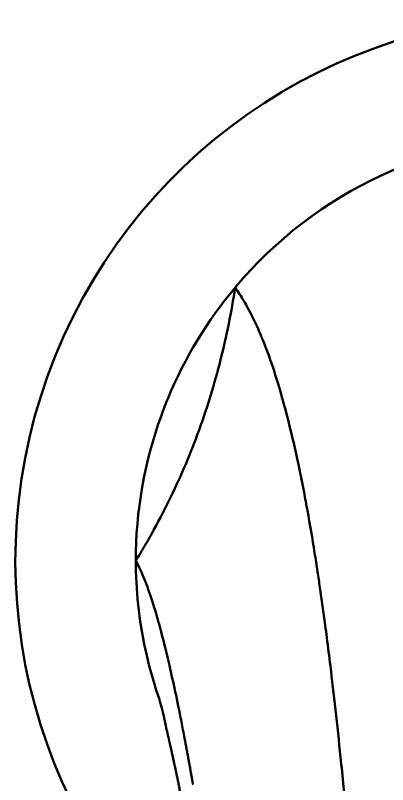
# Model space of a CAD drawing. Header units: feet. Extents: x -496 to 721, y -497 to 166.
# Drawn here: x -225.374 to -224.339, y -401.063 to -398.925 of the extents above; entities that cross this region are included whole.
import ezdxf

# ---------------------------------------------------------------- set-up
doc = ezdxf.new("R2010")
doc.units = ezdxf.units.FT
doc.header["$MEASUREMENT"] = 0
doc.layers.add('Visible (ANSI)', color=7, linetype='Continuous', lineweight=50)

# ---------------------------------------------------------------- blocks, each defined once
blk = doc.blocks.new('DS-SA11FRN')
at = {"layer": 'Visible (ANSI)'}
for centre, radius, start, end in [((0, 0), 1.5156, 309.5949, 230.4051), ((0.0004, 0.0002), 1.1813, 90.0181, 139.9953)]:
    blk.add_arc(centre, radius, start, end, dxfattribs=at)
blk.add_ellipse((-0.2939, 0.0585), major_axis=(-0.199, -1.0041), ratio=0.86091, start_param=4.535225, end_param=4.938846, dxfattribs=at)
for points, knots in [([(-0.9045, 0.7596), (-0.9818, 0.6674), (-1.045, 0.5635), (-1.0911, 0.452), (-1.0977, 0.4362), (-1.1039, 0.4202), (-1.1097, 0.4041)], [0.000221, 0.000221, 0.000221, 0.000221, 0.91709, 0.91709, 0.91709, 1.04722, 1.04722, 1.04722, 1.04722]), ([(-1.0041, 0.3656), (-0.9813, 0.4288), (-0.9617, 0.493), (-0.9452, 0.5581), (-0.9284, 0.6246), (-0.9149, 0.6918), (-0.9045, 0.7596)], [-1.034415, -1.034415, -1.034415, -1.034415, -0.522511, -0.522511, -0.522511, 0, 0, 0, 0]), ([(-0.9045, 0.7596), (-0.8962, 0.7478), (-0.8879, 0.735), (-0.8798, 0.7214), (-0.8759, 0.7147), (-0.872, 0.7078), (-0.8681, 0.7005), (-0.8635, 0.6919), (-0.8589, 0.683), (-0.8543, 0.6736), (-0.8471, 0.6589), (-0.8401, 0.6434), (-0.8332, 0.6269), (-0.8313, 0.6226), (-0.8295, 0.6182), (-0.8277, 0.6137), (-0.8184, 0.5906), (-0.8093, 0.5658), (-0.8002, 0.539), (-0.8002, 0.5389), (-0.8002, 0.5388), (-0.8001, 0.5387), (-0.7906, 0.5104), (-0.7812, 0.4798), (-0.7717, 0.4454), (-0.7704, 0.4409), (-0.7692, 0.4364), (-0.7679, 0.4318), (-0.7596, 0.4009), (-0.751, 0.3669), (-0.7426, 0.3304), (-0.74, 0.3195), (-0.7375, 0.3083), (-0.735, 0.2969), (-0.7275, 0.2629), (-0.7202, 0.2272), (-0.7131, 0.1903), (-0.7099, 0.1735), (-0.7067, 0.1565), (-0.7036, 0.1394), (-0.6967, 0.101), (-0.69, 0.0619), (-0.6836, 0.0217), (-0.6809, 0.0046), (-0.6782, -0.0127), (-0.6755, -0.0302), (-0.6733, -0.0447), (-0.6711, -0.0594), (-0.669, -0.0743), (-0.664, -0.1083), (-0.6591, -0.143), (-0.6543, -0.1786), (-0.6528, -0.1903), (-0.6512, -0.202), (-0.6497, -0.2138), (-0.6464, -0.2394), (-0.6431, -0.2653), (-0.6399, -0.2917), (-0.6351, -0.3311), (-0.6303, -0.3714), (-0.6257, -0.4127), (-0.6257, -0.4131), (-0.6256, -0.4135), (-0.6256, -0.4139), (-0.6208, -0.4567), (-0.6161, -0.5005), (-0.6115, -0.5455), (-0.6088, -0.5726), (-0.606, -0.6001), (-0.6033, -0.628), (-0.6014, -0.6475), (-0.5996, -0.6671), (-0.5977, -0.687), (-0.5932, -0.7363), (-0.5887, -0.7868), (-0.5843, -0.8386), (-0.5837, -0.846), (-0.5831, -0.8534), (-0.5825, -0.8609), (-0.5787, -0.9065), (-0.5749, -0.9531), (-0.5713, -1.0006), (-0.5685, -1.0371), (-0.5657, -1.074), (-0.563, -1.1116), (-0.5615, -1.132), (-0.5601, -1.1526), (-0.5586, -1.1734), (-0.5544, -1.2331), (-0.5503, -1.2943), (-0.5463, -1.357), (-0.5458, -1.3651), (-0.5453, -1.3733), (-0.5448, -1.3815), (-0.5413, -1.4371), (-0.5379, -1.4939), (-0.5346, -1.5519), (-0.5324, -1.5912), (-0.5302, -1.6311), (-0.528, -1.6715), (-0.5265, -1.7001), (-0.525, -1.7289), (-0.5234, -1.758), (-0.5197, -1.8289), (-0.5161, -1.9015), (-0.5126, -1.9756), (-0.5125, -1.9776), (-0.5124, -1.9796), (-0.5123, -1.9816), (-0.5089, -2.0543), (-0.5055, -2.1285), (-0.5023, -2.2048), (-0.5008, -2.2405), (-0.4993, -2.2767), (-0.4978, -2.3133), (-0.4961, -2.3568), (-0.4943, -2.4009), (-0.4927, -2.4457), (-0.49, -2.5192), (-0.4875, -2.5946), (-0.4852, -2.6716)], [0.0000036, 0.0000036, 0.0000036, 0.0000036, 0.0395062, 0.0395062, 0.0395062, 0.0588235, 0.0588235, 0.0588235, 0.0817201, 0.0817201, 0.0817201, 0.1176471, 0.1176471, 0.1176471, 0.1271628, 0.1271628, 0.1271628, 0.1764706, 0.1764706, 0.1764706, 0.1766375, 0.1766375, 0.1766375, 0.2285449, 0.2285449, 0.2285449, 0.2352941, 0.2352941, 0.2352941, 0.2805429, 0.2805429, 0.2805429, 0.2941176, 0.2941176, 0.2941176, 0.3345384, 0.3345384, 0.3345384, 0.3529412, 0.3529412, 0.3529412, 0.3941915, 0.3941915, 0.3941915, 0.4117647, 0.4117647, 0.4117647, 0.4263374, 0.4263374, 0.4263374, 0.4596765, 0.4596765, 0.4596765, 0.4705882, 0.4705882, 0.4705882, 0.4941796, 0.4941796, 0.4941796, 0.5294118, 0.5294118, 0.5294118, 0.5297537, 0.5297537, 0.5297537, 0.566245, 0.566245, 0.566245, 0.5882353, 0.5882353, 0.5882353, 0.603558, 0.603558, 0.603558, 0.6416154, 0.6416154, 0.6416154, 0.6470588, 0.6470588, 0.6470588, 0.6803761, 0.6803761, 0.6803761, 0.7058824, 0.7058824, 0.7058824, 0.7197281, 0.7197281, 0.7197281, 0.7595534, 0.7595534, 0.7595534, 0.7647059, 0.7647059, 0.7647059, 0.7997515, 0.7997515, 0.7997515, 0.8235294, 0.8235294, 0.8235294, 0.8403272, 0.8403272, 0.8403272, 0.8812626, 0.8812626, 0.8812626, 0.8823529, 0.8823529, 0.8823529, 0.9224218, 0.9224218, 0.9224218, 0.9411765, 0.9411765, 0.9411765, 0.9634351, 0.9634351, 0.9634351, 1, 1, 1, 1]), ([(-1.1809, 0), (-1.1721, 0.0143), (-1.1634, 0.0287), (-1.155, 0.0432), (-1.1465, 0.0577), (-1.1382, 0.0722), (-1.1302, 0.0869), (-1.114, 0.1163), (-1.0986, 0.146), (-1.084, 0.1762), (-1.0837, 0.1768), (-1.0834, 0.1775), (-1.0831, 0.1781), (-1.0542, 0.238), (-1.0284, 0.2991), (-1.0056, 0.3615), (-1.0051, 0.3629), (-1.0046, 0.3643), (-1.0041, 0.3656)], [-1.034354, -1.034354, -1.034354, -1.034354, -0.906313, -0.906313, -0.906313, -0.77838, -0.77838, -0.77838, -0.522948, -0.522948, -0.522948, -0.517378, -0.517378, -0.517378, -0.011165, -0.011165, -0.011165, -0.000002, -0.000002, -0.000002, -0.000002]), ([(-1.1809, 0), (-1.1748, -0.0106), (-1.1684, -0.0233), (-1.1582, -0.0469), (-1.1547, -0.0558), (-1.1477, -0.0744), (-1.1442, -0.0841), (-1.1407, -0.0945)], [0, 0, 0, 0, 0.499981, 0.499981, 0.760901, 0.760901, 1, 1, 1, 1]), ([(-1.1809, 0), (-1.1809, -0.04), (-1.1766, -0.1215), (-1.1562, -0.2473), (-1.1328, -0.3324), (-1.1186, -0.375)], [0.0000186, 0.0000186, 0.0000186, 0.0000186, 0.3333333, 0.6666667, 0.9999585, 0.9999585, 0.9999585, 0.9999585]), ([(-1.1407, -0.0945), (-1.1333, -0.1164), (-1.1255, -0.1417), (-1.1173, -0.1715), (-1.1169, -0.1728), (-1.1166, -0.1741), (-1.1162, -0.1754), (-1.1083, -0.2042), (-1.0999, -0.237), (-1.091, -0.2746)], [0, 0, 0, 0, 0.4998253, 0.4998253, 0.4998253, 0.5216651, 0.5216651, 0.5216651, 0.9999894, 0.9999894, 0.9999894, 0.9999894]), ([(-1.091, -0.2747), (-1.0808, -0.3181), (-1.0699, -0.3679), (-1.0584, -0.4254), (-1.0569, -0.4326), (-1.0555, -0.4399), (-1.054, -0.4473), (-1.0525, -0.4547), (-1.0511, -0.4623), (-1.0496, -0.4699), (-1.0481, -0.4776), (-1.0466, -0.4854), (-1.0451, -0.4933), (-1.0443, -0.4973), (-1.0436, -0.5013), (-1.0428, -0.5053), (-1.0421, -0.5093), (-1.0413, -0.5134), (-1.0405, -0.5174), (-1.0398, -0.5215), (-1.039, -0.5256), (-1.0382, -0.5298), (-1.0375, -0.5339), (-1.0367, -0.5381), (-1.0359, -0.5423), (-1.0351, -0.5466), (-1.0344, -0.5508), (-1.0336, -0.5551), (-1.0328, -0.5594), (-1.032, -0.5637), (-1.0312, -0.568), (-1.0308, -0.5702), (-1.0304, -0.5724), (-1.03, -0.5746), (-1.0296, -0.5768), (-1.0293, -0.579), (-1.0289, -0.5812), (-1.0285, -0.5834), (-1.0281, -0.5856), (-1.0277, -0.5878), (-1.0273, -0.5901), (-1.0269, -0.5923), (-1.0265, -0.5945), (-1.0263, -0.5956), (-1.0261, -0.5966), (-1.0259, -0.5976), (-1.0257, -0.5988), (-1.0255, -0.6001), (-1.0253, -0.6013), (-1.0251, -0.6024), (-1.0249, -0.6035), (-1.0247, -0.6047), (-1.0245, -0.6058), (-1.0243, -0.6069), (-1.0241, -0.6081), (-1.0239, -0.6092), (-1.0237, -0.6104), (-1.0235, -0.6115), (-1.0234, -0.6121), (-1.0233, -0.6126), (-1.0232, -0.6132), (-1.0231, -0.6138), (-1.023, -0.6144), (-1.0229, -0.6149), (-1.0228, -0.6155), (-1.0227, -0.6161), (-1.0226, -0.6167), (-1.0225, -0.6172), (-1.0224, -0.6178), (-1.0223, -0.6184), (-1.0222, -0.6187), (-1.0222, -0.619), (-1.0221, -0.6192), (-1.0221, -0.6195), (-1.022, -0.6198), (-1.022, -0.6201), (-1.0219, -0.6204), (-1.0218, -0.6207), (-1.0218, -0.621), (-1.0218, -0.6211), (-1.0217, -0.6213), (-1.0217, -0.6214), (-1.0217, -0.6216), (-1.0217, -0.6217), (-1.0216, -0.6218)], [0.0000364, 0.0000364, 0.0000364, 0.0000364, 0.5000989, 0.5000989, 0.5000989, 0.5625832, 0.5625832, 0.5625832, 0.6250664, 0.6250664, 0.6250664, 0.6875498, 0.6875498, 0.6875498, 0.7187922, 0.7187922, 0.7187922, 0.7500352, 0.7500352, 0.7500352, 0.781279, 0.781279, 0.781279, 0.8125238, 0.8125238, 0.8125238, 0.8437699, 0.8437699, 0.8437699, 0.8750173, 0.8750173, 0.8750173, 0.8906416, 0.8906416, 0.8906416, 0.9062664, 0.9062664, 0.9062664, 0.9218915, 0.9218915, 0.9218915, 0.9375172, 0.9375172, 0.9375172, 0.944641, 0.944641, 0.944641, 0.9531432, 0.9531432, 0.9531432, 0.9609561, 0.9609561, 0.9609561, 0.9687691, 0.9687691, 0.9687691, 0.9765822, 0.9765822, 0.9765822, 0.9804889, 0.9804889, 0.9804889, 0.9843956, 0.9843956, 0.9843956, 0.9883025, 0.9883025, 0.9883025, 0.9922094, 0.9922094, 0.9922094, 0.9941629, 0.9941629, 0.9941629, 0.9961165, 0.9961165, 0.9961165, 0.9980701, 0.9980701, 0.9980701, 0.9990467, 0.9990467, 0.9990467, 1, 1, 1, 1]), ([(-1.0877, -0.5011), (-1.0912, -0.4856), (-1.0974, -0.4576), (-1.1077, -0.4118), (-1.1142, -0.3876), (-1.1186, -0.375)], [0, 0, 0, 0, 0.2500091, 0.5000096, 0.9999894, 0.9999894, 0.9999894, 0.9999894]), ([(-1.0877, -0.5011), (-1.0877, -0.5011), (-1.0876, -0.5012), (-1.0876, -0.5014), (-1.0875, -0.5018), (-1.0874, -0.5023), (-1.0873, -0.5029), (-1.0871, -0.5037), (-1.0868, -0.5047), (-1.0865, -0.5063), (-1.086, -0.5084), (-1.0854, -0.5108), (-1.0849, -0.5133), (-1.0841, -0.5167), (-1.0831, -0.521), (-1.082, -0.5262), (-1.0808, -0.5315), (-1.0796, -0.5369), (-1.078, -0.5443), (-1.0759, -0.5538), (-1.0725, -0.5695), (-1.069, -0.5861), (-1.0653, -0.6037), (-1.0625, -0.6173), (-1.0601, -0.6291), (-1.0581, -0.6388), (-1.0567, -0.6461), (-1.0552, -0.6536), (-1.0536, -0.6613), (-1.0521, -0.669), (-1.0508, -0.6756), (-1.0498, -0.6809), (-1.049, -0.6849), (-1.0482, -0.689), (-1.0475, -0.6924), (-1.047, -0.6952), (-1.0466, -0.6972), (-1.0462, -0.6993), (-1.0457, -0.7017), (-1.0451, -0.7052), (-1.0445, -0.708), (-1.0442, -0.7098), (-1.0442, -0.7098), (-1.0442, -0.7098)], [0, 0, 0, 0, 0.0009756, 0.0019522, 0.0039053, 0.0078116, 0.0117178, 0.0156241, 0.0234366, 0.0312491, 0.0468741, 0.0624991, 0.0781242, 0.0937492, 0.1249992, 0.1562492, 0.1874993, 0.2187493, 0.2499994, 0.3124994, 0.3749995, 0.4999997, 0.5624997, 0.6249998, 0.6874999, 0.7187499, 0.75, 0.78125, 0.8125, 0.8437501, 0.8750001, 0.8906251, 0.9062501, 0.9218752, 0.9375002, 0.9453127, 0.9531252, 0.9609377, 0.9687502, 0.980469, 0.999512, 0.9997561, 0.9999993, 0.9999993, 0.9999993, 0.9999993])]:
    blk.add_open_spline(points, degree=3, knots=knots, dxfattribs=at)
for points in [[(-0.9045, 0.7596), (-0.9045, 0.7596), (-0.9045, 0.7596), (-0.9045, 0.7596)], [(-0.8821, 0.7251), (-0.8821, 0.7251), (-0.8821, 0.7251), (-0.8821, 0.7251)], [(-1.0571, -0.4321), (-1.057, -0.4322), (-1.057, -0.4323), (-1.057, -0.4323)]]:
    blk.add_open_spline(points, degree=3, dxfattribs=at)

msp = doc.modelspace()

# ---------------------------------------------------------------- block references
at = {"layer": 'Visible (ANSI)'}
msp.add_blockref('DS-SA11FRN', (-223.8587, -400.4407), dxfattribs=at)

doc.saveas('drawing.dxf')
